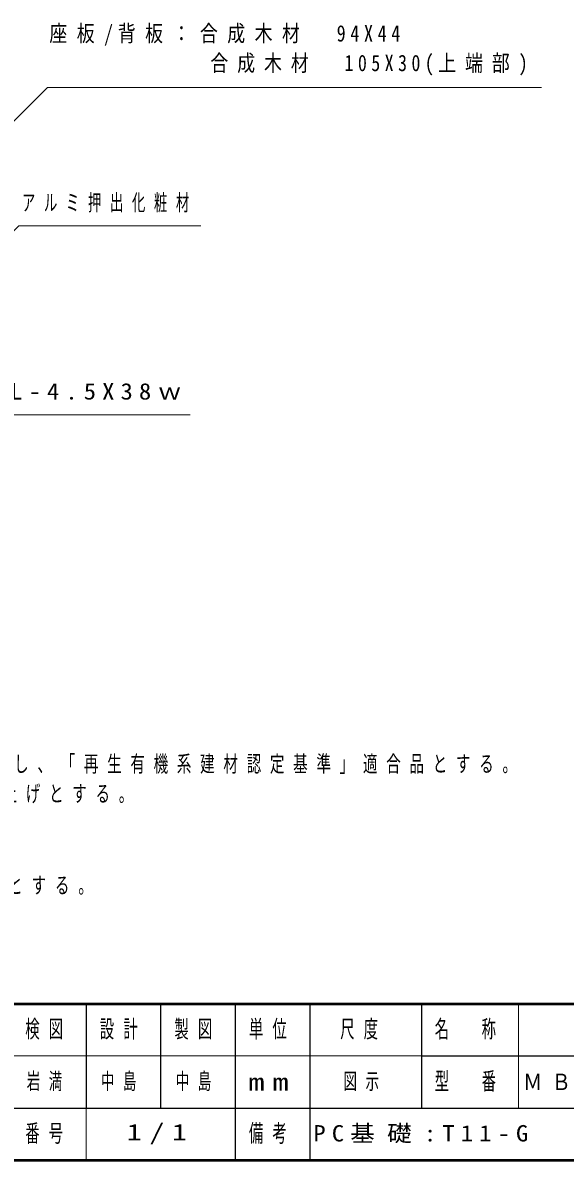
# Model space of a CAD drawing. Units: millimetres on the paper, scale 1:20. Extents: x -365 to 12, y -47 to 257.
# Drawn here: x -236 to -163.2, y 0 to 152.7 of the extents above; entities that cross this region are included whole.
import ezdxf

# ---------------------------------------------------------------- set-up
doc = ezdxf.new("R2010")
doc.units = ezdxf.units.MM
doc.layers.add('LY_1', color=7, linetype='Continuous', lineweight=25)
doc.layers.add('LY_2', color=7, linetype='Continuous', lineweight=13)
doc.styles.add('ＭＳ ゴシック', font='')
doc.styles.get('ＭＳ ゴシック').set_extended_font_data('MS Gothic')

msp = doc.modelspace()

# ---------------------------------------------------------------- linework, layer by layer
at = {"layer": 'LY_1', "lineweight": 13}
for points in [[(-238.574, 138.091), (-232.686, 143.978), (-166.417, 143.978)], [(-281.351, 128.625), (-252.789, 100.063), (-213.515, 100.063)], [(-247.117, 114.814), (-236.51, 125.421), (-212.102, 125.421)]]:
    msp.add_lwpolyline(points, dxfattribs=at)
at = {"layer": 'LY_2', "lineweight": 50}
for p, q in [((-365, 21), (0, 21)), ((-365, 0), (0, 0))]:
    msp.add_line(p, q, dxfattribs=at)
at = {"layer": 'LY_2', "color": 211, "lineweight": 25}
for p, q in [((-227.5, 21), (-227.5, 7)), ((-217.5, 21), (-217.5, 7)), ((-207.5, 21), (-207.5, 0)), ((-197.5, 21), (-197.5, 7)), ((-182.5, 21), (-182.5, 7)), ((-182.5, 14), (-70, 14)), ((-237.5, 7), (0, 7))]:
    msp.add_line(p, q, dxfattribs=at)
at = {"layer": 'LY_2'}
for p, q in [((-169.5, 21), (-169.5, 7)), ((-237.5, 14), (-182.5, 14)), ((-227.5, 7), (-227.5, 0))]:
    msp.add_line(p, q, dxfattribs=at)
at = {"layer": 'LY_2', "lineweight": 25}
msp.add_line((-197.5, 7), (-197.5, 0), dxfattribs=at)

# ---------------------------------------------------------------- texts
at = {"layer": 'LY_1', "char_height": 2.199, "style": 'ＭＳ ゴシック'}
for s, insert, attachment_point in [('\\T1.53;\\W0.8;座板/背板：合成木材\u300094X44', (-232.417, 150.978), 4), ('\\T1.5;\\W0.8;\u3000\u3000\u3000\u3000\u3000\u3000合成木材\u3000105X30(上端部)', (-232.417, 146.978), 4), ('\\T1.64;\\W0.6;アルミ押出化粧材', (-236.102, 128.421), 4), ('\\T1.5;\\W1.1;補強:PL-4.5X38ｗ', (-252.515, 103.063), 4), ('\\T1.6;\\W0.65;合成木材は、木粉入り再生プラスチック(ポリプロピレン系,色：サンディーブラウン)とし、「再生有機系建材認定基準」適合品とする。', (-360.354, 51.53), 7), ('\\T1.6;\\W0.65;座フレームは、電気亜鉛メッキ処理の上、ポリエステル樹脂粉体塗装(ダークグレー)仕上げとする。', (-360.354, 47.53), 7), ('\\T1.61;\\W0.65;肘掛けは、アルミ合金鋳物\u3000AC3Aとし、ウレタン樹脂塗料塗装（ダークグレー）仕上げとする。', (-360.354, 35.53), 7), ('\\T1.64;\\W0.6;岩満', (-232.5, 10.5), 5), ('\\T1.64;\\W0.6;中島', (-225.5, 10.5), 4), ('\\T1.64;\\W0.6;中島', (-212.5, 10.5), 5), ('\\T1.64;\\W0.6;図示', (-190, 10.5), 5), ('\\T1.5;\\W0.85;ＭＢR－C１８ＡTA+2KA', (-149.75, 10.5), 5), ('\\T1.5;\\W1.35;1/1', (-217.5, 3.5), 5), ('\\T1.5;\\W1.1;PC基礎:T11-G', (-197, 3.5), 4)]:
    msp.add_mtext(s, dxfattribs=dict(at, insert=insert, attachment_point=attachment_point))
at = {"layer": 'LY_2', "color": 4, "char_height": 2.346, "attachment_point": 5, "style": 'ＭＳ ゴシック'}
for s, insert in [('\\T1.64;\\W0.6;検図', (-232.5, 17.5)), ('\\T1.64;\\W0.6;設計', (-222.5, 17.5)), ('\\T1.64;\\W0.6;製図', (-212.5, 17.5)), ('\\T1.64;\\W0.6;単位', (-202.5, 17.5)), ('\\T1.64;\\W0.6;尺度', (-190.25, 17.5)), ('\\T1.64;\\W0.6;名\u3000称', (-176, 17.5)), ('\\T1.5;\\W1.35;mm', (-202.5, 10.5)), ('\\T1.64;\\W0.6;型\u3000番', (-176, 10.5)), ('\\T1.64;\\W0.6;番号', (-232.5, 3.5)), ('\\T1.64;\\W0.6;備考', (-202.5, 3.5))]:
    msp.add_mtext(s, dxfattribs=dict(at, insert=insert))

doc.saveas('drawing.dxf')
